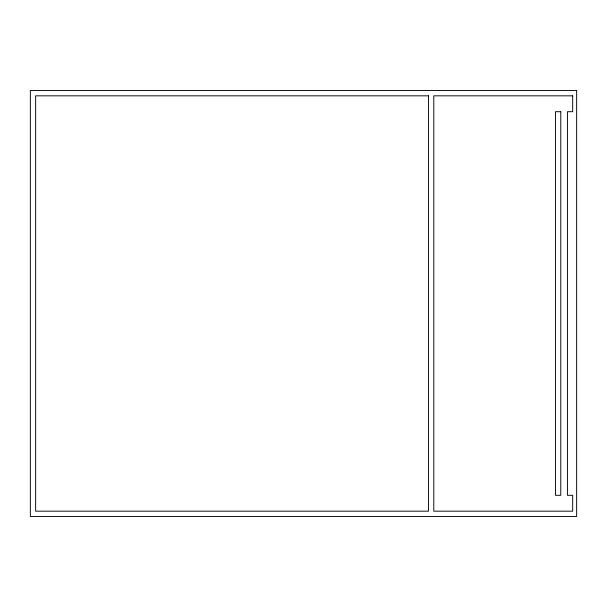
<?xml version="1.0" encoding="UTF-8"?>
<svg xmlns="http://www.w3.org/2000/svg" width="607" height="607" viewBox="0 0 607 607"><rect width="100%" height="100%" fill="white"/><g stroke="black" fill="none" stroke-linecap="round" stroke-linejoin="round"><path stroke-width="0.91" d="M576.65 90.534L30.35 90.534L30.35 516.466L576.65 516.466L576.65 90.534M428.504 95.83L35.638 95.83L35.638 511.17L428.504 511.17L428.504 95.83M572.682 95.83L433.793 95.83L433.793 511.17L572.682 511.17L572.682 495.297L567.424 495.297L567.424 111.703L572.682 111.703L572.682 95.83M560.777 111.703L555.488 111.703L555.488 495.297L560.777 495.297L560.777 111.703"/></g></svg>
